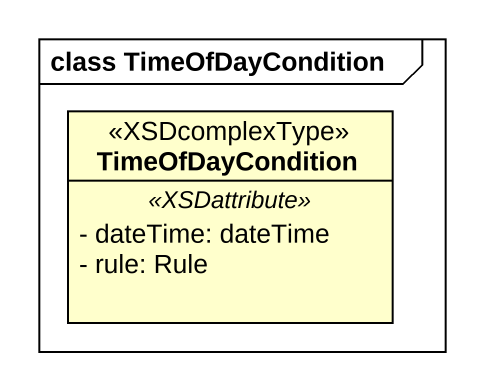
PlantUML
@startuml
mainframe class TimeOfDayCondition
hide circle
hide empty members
skinparam classAttributeIconSize 0
class TimeOfDayCondition <<XSDcomplexType>> {
  .. <<XSDattribute>> ..
  - dateTime: dateTime
  - rule: Rule
}
@enduml
